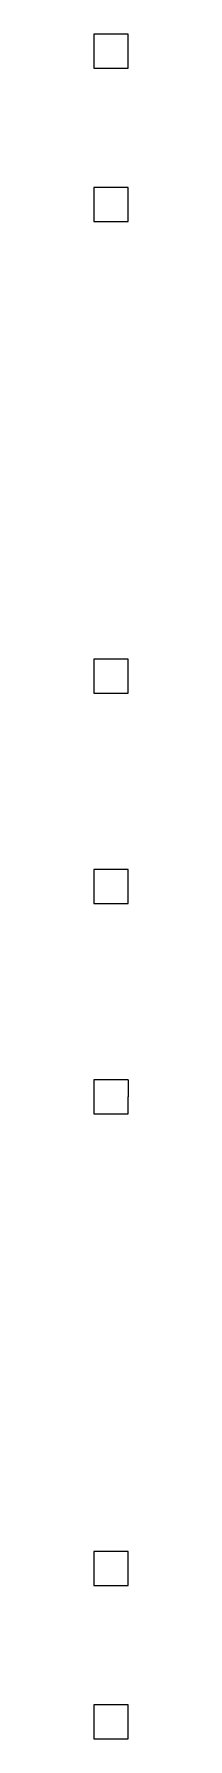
# Model space of a CAD drawing. Header units: millimetres. Extents: x -602 to 362, y 19021 to 19826.
# Drawn here: x -149.5 to -148.9, y 19649.39 to 19679.39 of the extents above; entities that cross this region are included whole.
import ezdxf

# ---------------------------------------------------------------- set-up
doc = ezdxf.new("R2010")
doc.units = ezdxf.units.MM
doc.layers.add('SectionCutEdges', color=1, linetype='Continuous')

msp = doc.modelspace()

# ---------------------------------------------------------------- linework, layer by layer
at = {"layer": 'SectionCutEdges'}
for p, q in [((-148.90039, 19679.38749), (-149.50039, 19679.38749)), ((-149.50039, 19679.38749), (-149.50039, 19678.78749)), ((-148.90039, 19678.78749), (-148.90039, 19679.38749)), ((-149.50039, 19678.78749), (-148.90039, 19678.78749)), ((-148.90039, 19676.68749), (-149.50039, 19676.68749)), ((-149.50039, 19676.68749), (-149.50039, 19676.08749)), ((-148.90039, 19676.08749), (-148.90039, 19676.68749)), ((-149.50039, 19676.08749), (-148.90039, 19676.08749)), ((-148.90039, 19668.38749), (-149.50039, 19668.38749)), ((-149.50039, 19668.38749), (-149.50039, 19667.78749)), ((-148.90039, 19668.08749), (-148.90039, 19668.38749)), ((-148.90039, 19667.78749), (-148.90039, 19668.08749)), ((-149.50039, 19667.78749), (-148.90039, 19667.78749)), ((-148.90039, 19664.68749), (-149.50039, 19664.68749)), ((-149.50039, 19664.68749), (-149.50039, 19664.08749)), ((-148.90039, 19664.08749), (-148.90039, 19664.68749)), ((-149.50039, 19664.08749), (-148.90039, 19664.08749)), ((-148.90039, 19660.98749), (-149.50039, 19660.98749)), ((-149.50039, 19660.98749), (-149.50039, 19660.38749)), ((-148.90039, 19660.98749), (-148.90039, 19660.68749)), ((-148.90039, 19660.38749), (-148.90039, 19660.68749)), ((-149.50039, 19660.38749), (-148.90039, 19660.38749)), ((-148.90039, 19652.68749), (-149.50039, 19652.68749)), ((-149.50039, 19652.68749), (-149.50039, 19652.08749)), ((-148.90039, 19652.08749), (-148.90039, 19652.68749)), ((-149.50039, 19652.08749), (-148.90039, 19652.08749)), ((-148.90039, 19649.98749), (-149.50039, 19649.98749)), ((-149.50039, 19649.98749), (-149.50039, 19649.38749)), ((-148.90039, 19649.38749), (-148.90039, 19649.98749)), ((-149.50039, 19649.38749), (-148.90039, 19649.38749))]:
    msp.add_line(p, q, dxfattribs=at)

doc.saveas('drawing.dxf')
